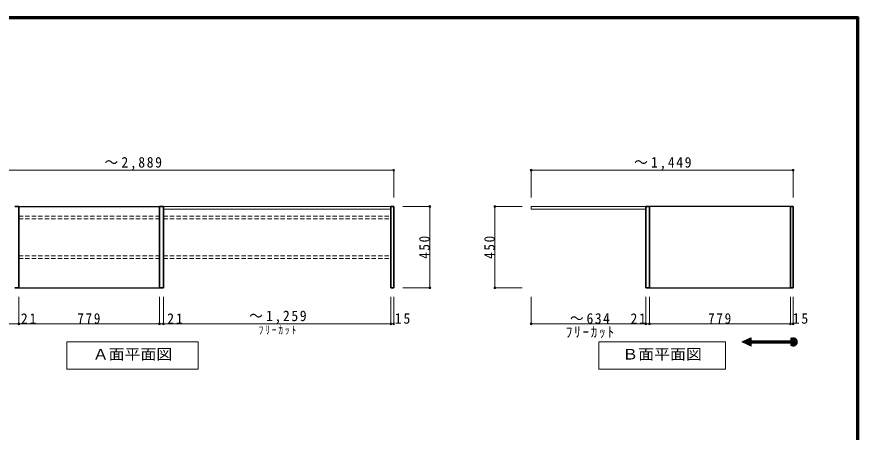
# Model space of a CAD drawing. Units: millimetres at full size, sheet at 1:20; details may follow other scales. Extents: x -3922 to 3878, y -2932 to 2722.
# Drawn here: x -776 to 3878, y 423 to 2722 of the extents above; entities that cross this region are included whole.
import ezdxf
from ezdxf.enums import TextEntityAlignment as Align

# ---------------------------------------------------------------- set-up
doc = ezdxf.new("R2010")
doc.units = ezdxf.units.MM
doc.header["$LTSCALE"] = 20
doc.header["$PDMODE"] = 32
doc.header["$PDSIZE"] = 10
doc.linetypes.add('DASHED1', pattern=[1.8, 1.2, -0.6])
for name, color, linetype, lineweight in [('0-2', 2, 'Continuous', 35), ('0-3_固定棚', 3, 'Continuous', 25), ('0-6_パイプハンガー', 4, 'Continuous', 9), ('0-7_桟木・巾木', 7, 'Continuous', 18), ('0-A_文字', 7, 'Continuous', 18), ('0-B_寸法', 7, 'Continuous', 9), ('F-1_枠', 6, 'Continuous', 40)]:
    doc.layers.add(name, color=color, linetype=linetype, lineweight=lineweight)
doc.styles.add('ＭＳ ゴシック', font='')
doc.styles.get('ＭＳ ゴシック').set_extended_font_data('MS Gothic')

msp = doc.modelspace()

# ---------------------------------------------------------------- linework, layer by layer
at = {"layer": '0-2'}
for p, q in [((-786.18, 1672.73), (-765.18, 1672.73)), ((-765.18, 1222.73), (-765.18, 1672.73)), ((13.82, 1222.73), (13.82, 1672.73)), ((13.82, 1672.73), (34.82, 1672.73)), ((34.82, 1222.73), (34.82, 1672.73)), ((1293.82, 1222.73), (1293.82, 1672.73)), ((1293.82, 1672.73), (1308.82, 1672.73)), ((1308.82, 1222.73), (1308.82, 1672.73)), ((2723.82, 1672.73), (2702.82, 1672.73)), ((2702.82, 1222.73), (2702.82, 1672.73)), ((2723.82, 1222.73), (2723.82, 1672.73)), ((3517.82, 1672.73), (3502.82, 1672.73)), ((3517.82, 1222.73), (3517.82, 1672.73)), ((-786.18, 1222.73), (-765.18, 1222.73)), ((13.82, 1222.73), (34.82, 1222.73)), ((1293.82, 1222.73), (1308.82, 1222.73)), ((2723.82, 1222.73), (2702.82, 1222.73))]:
    msp.add_line(p, q, dxfattribs=at)
msp.add_lwpolyline([(3517.82, 1222.73), (3502.82, 1222.73), (3502.82, 1672.73)], dxfattribs=at)
at = {"layer": '0-3_固定棚'}
for p, q in [((-765.18, 1672.73), (13.82, 1672.73)), ((3502.82, 1672.73), (2723.82, 1672.73)), ((-765.18, 1222.73), (13.82, 1222.73)), ((2723.82, 1222.73), (3502.82, 1222.73))]:
    msp.add_line(p, q, dxfattribs=at)
at = {"layer": '0-6_パイプハンガー', "linetype": 'DASHED1'}
for p, q in [((-765.18, 1619.22), (13.82, 1619.22)), ((-765.18, 1604.24), (13.82, 1604.24)), ((34.82, 1619.22), (1293.82, 1619.22)), ((34.82, 1604.24), (1293.82, 1604.24)), ((-765.18, 1400.22), (13.82, 1400.22)), ((34.82, 1400.22), (1293.82, 1400.22)), ((-765.18, 1385.24), (13.82, 1385.24)), ((34.82, 1385.24), (1293.82, 1385.24))]:
    msp.add_line(p, q, dxfattribs=at)
at = {"layer": '0-7_桟木・巾木'}
for p, q in [((34.82, 1672.73), (34.82, 1657.73)), ((1293.82, 1672.73), (34.82, 1672.73)), ((1293.82, 1657.73), (34.82, 1657.73)), ((2702.82, 1657.73), (2068.82, 1657.73))]:
    msp.add_line(p, q, dxfattribs=at)
msp.add_lwpolyline([(2702.82, 1672.73), (2068.82, 1672.73), (2068.82, 1657.73)], dxfattribs=at)
at = {"layer": '0-A_文字'}
for p, q in [((3285.53, 946.34), (3234.71, 922.73)), ((3252.24, 930.88), (3241.12, 919.76)), ((3257.52, 933.33), (3243.05, 918.86)), ((3262.81, 935.78), (3244.98, 917.96)), ((3268.09, 938.24), (3246.91, 917.06)), ((3273.37, 940.69), (3248.85, 916.17)), ((3278.66, 943.15), (3250.78, 915.27)), ((3283.94, 945.6), (3252.71, 914.37)), ((3285.53, 944.37), (3254.64, 913.48)), ((3285.53, 941.54), (3256.57, 912.58)), ((3285.53, 938.71), (3258.5, 911.68)), ((3285.53, 935.88), (3260.43, 910.78)), ((3285.53, 933.05), (3262.36, 909.89)), ((3285.53, 928.63), (3285.53, 946.34)), ((3524.21, 945.46), (3495.59, 916.84)), ((3526.34, 944.76), (3498.42, 916.84)), ((3528.3, 943.89), (3501.24, 916.84)), ((3530.12, 942.89), (3504.07, 916.84)), ((3516.58, 946.31), (3506.02, 935.75)), ((3519.39, 946.29), (3506.02, 932.92)), ((3521.91, 945.99), (3506.02, 930.09)), ((3513.35, 945.92), (3506.02, 938.58)), ((3509.4, 944.79), (3506.02, 941.41)), ((3506.02, 928.63), (3506.02, 943.18)), ((3531.82, 941.75), (3506.02, 915.95)), ((3533.38, 940.49), (3506.02, 913.12)), ((3534.83, 939.11), (3506.02, 910.3)), ((3536.16, 937.61), (3506.02, 907.47)), ((3537.36, 935.98), (3506.02, 904.64)), ((3538.44, 934.24), (3506.32, 902.11)), ((3539.39, 932.35), (3508.2, 901.17)), ((3143.32, 922.73), (3143.32, 772.73)), ((3285.53, 899.12), (3234.71, 922.73)), ((3236.39, 923.51), (3235.33, 922.45)), ((3241.67, 925.97), (3237.26, 921.55)), ((3246.96, 928.42), (3239.19, 920.65)), ((3285.53, 930.23), (3264.29, 908.99)), ((3286.76, 928.63), (3266.23, 908.09)), ((3289.59, 928.63), (3268.16, 907.19)), ((3292.42, 928.63), (3270.09, 906.3)), ((3295.25, 928.63), (3272.02, 905.4)), ((3285.53, 916.08), (3273.95, 904.5)), ((3285.53, 913.26), (3275.88, 903.61)), ((3285.53, 910.43), (3277.81, 902.71)), ((3285.53, 907.6), (3279.74, 901.81)), ((3285.53, 904.77), (3281.68, 900.91)), ((3285.53, 901.94), (3283.61, 900.02)), ((3506.02, 928.63), (3285.53, 928.63)), ((3285.53, 916.84), (3285.53, 899.12)), ((3298.08, 928.63), (3286.28, 916.84)), ((3300.91, 928.63), (3289.11, 916.84)), ((3303.73, 928.63), (3291.94, 916.84)), ((3306.56, 928.63), (3294.77, 916.84)), ((3309.39, 928.63), (3297.6, 916.84)), ((3312.22, 928.63), (3300.43, 916.84)), ((3315.05, 928.63), (3303.25, 916.84)), ((3317.88, 928.63), (3306.08, 916.84)), ((3320.7, 928.63), (3308.91, 916.84)), ((3323.53, 928.63), (3311.74, 916.84)), ((3326.36, 928.63), (3314.57, 916.84)), ((3329.19, 928.63), (3317.4, 916.84)), ((3332.02, 928.63), (3320.22, 916.84)), ((3334.85, 928.63), (3323.05, 916.84)), ((3337.68, 928.63), (3325.88, 916.84)), ((3340.5, 928.63), (3328.71, 916.84)), ((3343.33, 928.63), (3331.54, 916.84)), ((3346.16, 928.63), (3334.37, 916.84)), ((3348.99, 928.63), (3337.2, 916.84)), ((3351.82, 928.63), (3340.02, 916.84)), ((3354.65, 928.63), (3342.85, 916.84)), ((3357.47, 928.63), (3345.68, 916.84)), ((3360.3, 928.63), (3348.51, 916.84)), ((3363.13, 928.63), (3351.34, 916.84)), ((3365.96, 928.63), (3354.17, 916.84)), ((3368.79, 928.63), (3356.99, 916.84)), ((3371.62, 928.63), (3359.82, 916.84)), ((3374.44, 928.63), (3362.65, 916.84)), ((3377.27, 928.63), (3365.48, 916.84)), ((3380.1, 928.63), (3368.31, 916.84)), ((3382.93, 928.63), (3371.14, 916.84)), ((3385.76, 928.63), (3373.96, 916.84)), ((3388.59, 928.63), (3376.79, 916.84)), ((3391.42, 928.63), (3379.62, 916.84)), ((3394.24, 928.63), (3382.45, 916.84)), ((3397.07, 928.63), (3385.28, 916.84)), ((3399.9, 928.63), (3388.11, 916.84)), ((3402.73, 928.63), (3390.94, 916.84)), ((3405.56, 928.63), (3393.76, 916.84)), ((3408.39, 928.63), (3396.59, 916.84)), ((3411.21, 928.63), (3399.42, 916.84)), ((3414.04, 928.63), (3402.25, 916.84)), ((3416.87, 928.63), (3405.08, 916.84)), ((3419.7, 928.63), (3407.91, 916.84)), ((3422.53, 928.63), (3410.73, 916.84)), ((3425.36, 928.63), (3413.56, 916.84)), ((3428.18, 928.63), (3416.39, 916.84)), ((3431.01, 928.63), (3419.22, 916.84)), ((3433.84, 928.63), (3422.05, 916.84)), ((3436.67, 928.63), (3424.88, 916.84)), ((3439.5, 928.63), (3427.7, 916.84)), ((3442.33, 928.63), (3430.53, 916.84)), ((3445.16, 928.63), (3433.36, 916.84)), ((3447.98, 928.63), (3436.19, 916.84)), ((3450.81, 928.63), (3439.02, 916.84)), ((3453.64, 928.63), (3441.85, 916.84)), ((3456.47, 928.63), (3444.68, 916.84)), ((3459.3, 928.63), (3447.5, 916.84)), ((3462.13, 928.63), (3450.33, 916.84)), ((3464.95, 928.63), (3453.16, 916.84)), ((3467.78, 928.63), (3455.99, 916.84)), ((3470.61, 928.63), (3458.82, 916.84)), ((3473.44, 928.63), (3461.65, 916.84)), ((3476.27, 928.63), (3464.47, 916.84)), ((3479.1, 928.63), (3467.3, 916.84)), ((3481.93, 928.63), (3470.13, 916.84)), ((3484.75, 928.63), (3472.96, 916.84)), ((3487.58, 928.63), (3475.79, 916.84)), ((3490.41, 928.63), (3478.62, 916.84)), ((3493.24, 928.63), (3481.44, 916.84)), ((3496.07, 928.63), (3484.27, 916.84)), ((3498.9, 928.63), (3487.1, 916.84)), ((3501.72, 928.63), (3489.93, 916.84)), ((3504.55, 928.63), (3492.76, 916.84)), ((3540.18, 930.32), (3510.24, 900.37)), ((3540.81, 928.12), (3512.44, 899.74)), ((3541.24, 925.72), (3514.83, 899.31)), ((3541.43, 923.08), (3517.47, 899.12)), ((3541.29, 920.11), (3520.45, 899.27)), ((3540.63, 916.62), (3523.93, 899.93)), ((3538.87, 912.04), (3528.52, 901.68)), ((2443.32, 772.73), (3143.32, 772.73))]:
    msp.add_line(p, q, dxfattribs=at)
for points in [[(-498.18, 922.73), (-498.18, 772.73), (226.82, 772.73)], [(-498.18, 922.73), (226.82, 922.73), (226.82, 772.73)], [(3143.32, 922.73), (2443.32, 922.73), (2443.32, 772.73)], [(3506.02, 902.29), (3506.02, 916.84), (3285.53, 916.84)]]:
    msp.add_lwpolyline(points, dxfattribs=at)
msp.add_arc((3517.82, 922.73), 23.61, 240, 120, dxfattribs=at)
at = {"layer": '0-B_寸法', "color": 4}
for p, q in [((-1580.18, 1872.73), (1308.82, 1872.73)), ((1308.82, 1872.73), (1308.82, 1722.73)), ((3517.82, 1872.73), (2068.82, 1872.73)), ((2068.82, 1872.73), (2068.82, 1722.73)), ((3517.82, 1872.73), (3517.82, 1722.73)), ((1508.82, 1672.73), (1358.82, 1672.73)), ((1508.82, 1672.73), (1508.82, 1222.73)), ((1868.82, 1672.73), (2018.82, 1672.73)), ((1868.82, 1672.73), (1868.82, 1222.73)), ((1508.82, 1222.73), (1358.82, 1222.73)), ((1868.82, 1222.73), (2018.82, 1222.73)), ((-765.18, 1022.73), (-765.18, 1172.73)), ((-765.18, 1022.73), (-765.18, 1172.73)), ((13.82, 1022.73), (13.82, 1172.73)), ((34.82, 1022.73), (34.82, 1172.73)), ((1293.82, 1022.73), (1293.82, 1172.73)), ((1308.82, 1022.73), (1308.82, 1172.73)), ((2068.82, 1022.73), (2068.82, 1172.73)), ((2702.82, 1022.73), (2702.82, 1172.73)), ((2723.82, 1022.73), (2723.82, 1172.73)), ((3502.82, 1022.73), (3502.82, 1172.73)), ((3517.82, 1022.73), (3517.82, 1172.73)), ((13.82, 1022.73), (34.82, 1022.73)), ((34.82, 1022.73), (1293.82, 1022.73)), ((1293.82, 1022.73), (1308.82, 1022.73)), ((2702.82, 1022.73), (2068.82, 1022.73)), ((2723.82, 1022.73), (2702.82, 1022.73)), ((3502.82, 1022.73), (2723.82, 1022.73)), ((3517.82, 1022.73), (3502.82, 1022.73))]:
    msp.add_line(p, q, dxfattribs=at)
msp.add_lwpolyline([(-1565.18, 1022.73), (-765.18, 1022.73), (13.82, 1022.73)], dxfattribs=at)
at = {"layer": '0-B_寸法'}
for p in [(1308.82, 1872.73), (2068.82, 1872.73), (3517.82, 1872.73), (1508.82, 1672.73), (1868.82, 1672.73), (1508.82, 1222.73), (1868.82, 1222.73), (-765.18, 1022.73), (13.82, 1022.73), (34.82, 1022.73), (1293.82, 1022.73), (1308.82, 1022.73), (2068.82, 1022.73), (2702.82, 1022.73), (2723.82, 1022.73), (3502.82, 1022.73), (3517.82, 1022.73)]:
    msp.add_point(p, dxfattribs=at)
at = {"layer": 'F-1_枠'}
for p, q in [((-3922.03, 2722.29), (3877.97, 2722.29)), ((-3922.03, 2718.96), (3877.97, 2718.96)), ((-3922.03, 2715.63), (3877.97, 2715.63)), ((3871.3, 2722.29), (3871.3, -2864.37)), ((3874.63, 2722.29), (3874.63, -2864.37)), ((3877.97, 2722.29), (3877.97, -2864.37))]:
    msp.add_line(p, q, dxfattribs=at)

# ---------------------------------------------------------------- texts
at = {"layer": '0-A_文字', "style": 'ＭＳ ゴシック', "width": 1.1}
for s, p in [('Ａ面平面図', (-355.68, 807.73)), ('Ｂ面平面図', (2573.32, 807.73))]:
    msp.add_text(s, height=58.65, dxfattribs=at).set_placement(p, align=Align.BOTTOM_LEFT)
at = {"layer": '0-A_文字', "insert": (561.82, 962.73), "char_height": 43.99, "attachment_point": 7, "style": 'ＭＳ ゴシック'}
msp.add_mtext('\\T1.39;\\W0.85;ﾌﾘｰｶｯﾄ', dxfattribs=at)
at = {"layer": '0-B_寸法', "char_height": 58.65, "attachment_point": 7, "style": 'ＭＳ ゴシック'}
for s, insert in [('\\T1.23;\\W0.95;～2,889', (-290.68, 1872.73)), ('\\T1.23;\\W0.95;～1,449', (2638.32, 1872.73)), ('\\T1.27;\\W0.95;21', (-753.42, 1022.73)), ('\\T1.27;\\W0.9;779', (-440.68, 1022.73)), ('\\T1.27;\\W0.95;21', (56.19, 1022.73)), ('\\T1.23;\\W0.95;～1,259', (509.32, 1022.73)), ('\\T1.27;\\W0.95;15', (1314.53, 1022.73)), ('\\T1.21;\\W0.95;～634', (2283.32, 1022.73)), ('\\T1.27;\\W0.95;21', (2618.56, 1022.73)), ('\\T1.27;\\W0.9;779', (3048.32, 1022.73)), ('\\T1.27;\\W0.95;15', (3515.51, 1022.73)), ('\\T1.28;\\W0.9;ﾌﾘｰｶｯﾄ', (2260.82, 943.86))]:
    msp.add_mtext(s, dxfattribs=dict(at, insert=insert))
at = {"layer": '0-B_寸法', "char_height": 58.65, "attachment_point": 7, "rotation": 90, "style": 'ＭＳ ゴシック'}
for insert in [(1508.82, 1382.73), (1868.82, 1382.73)]:
    msp.add_mtext('\\T1.27;\\W0.9;450', dxfattribs=dict(at, insert=insert))

doc.saveas('drawing.dxf')
